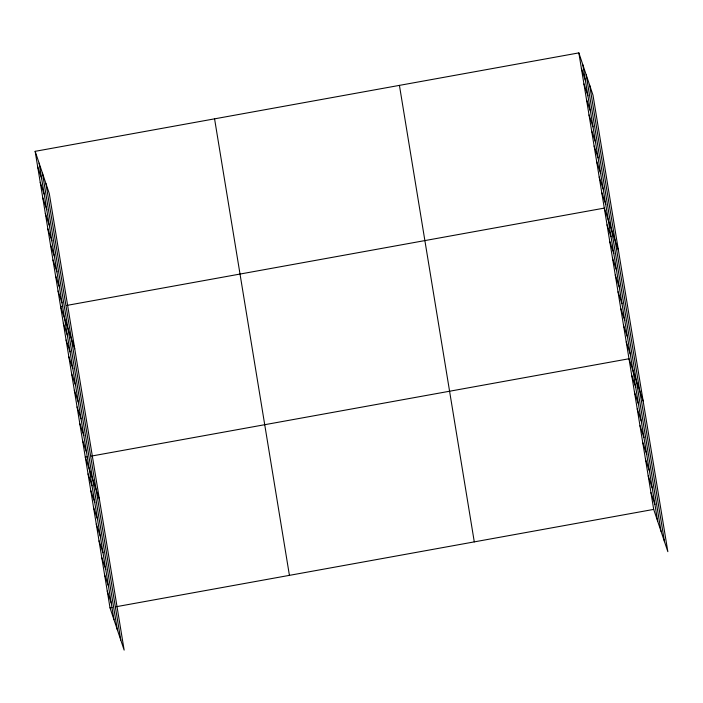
<?xml version="1.0" encoding="UTF-8"?>
<svg xmlns="http://www.w3.org/2000/svg" width="703" height="703" viewBox="0 0 703 703"><rect width="100%" height="100%" fill="white"/><g stroke="black" fill="none" stroke-linecap="round" stroke-linejoin="round"><path stroke-width="1.05" d="M35.15 151.33L49.298 193.606L124.15 650.108L110.011 607.84L35.15 151.33L578.85 52.892L592.989 95.16L667.85 551.67L653.702 509.394L578.85 52.892M62.637 306.174L60.599 306.543L74.746 348.811M66.715 305.436L604.299 208.106L618.447 250.373M87.348 456.818L85.309 457.187L99.448 499.464M91.425 456.08L629 358.75L643.148 401.026M110.011 607.84L112.049 607.471M116.127 606.733L653.702 509.394M581.39 68.411L585.362 80.265M583.938 83.929L587.901 95.784M586.487 99.457L590.45 111.311M589.026 114.976L592.998 126.83M591.575 130.494L595.538 142.349M594.114 146.013L598.086 157.876M596.662 161.541L600.626 173.395M599.211 177.059L603.174 188.914M601.75 192.578L605.722 204.432M607.04 224.837L611.012 236.7M609.791 241.577L613.754 253.431M612.533 258.317L616.496 270.172M615.274 275.058L619.246 286.912M618.025 291.798L621.988 303.652M620.767 308.538L624.739 320.392M623.508 325.269L627.48 337.124M626.259 342.01L630.222 353.864M631.751 375.49L635.714 387.344M634.493 392.23L638.456 404.084M637.234 408.97L641.206 420.825M639.985 425.702L643.948 437.556M642.727 442.442L646.69 454.296M645.468 459.182L649.44 471.036M648.219 475.922L652.182 487.777M650.96 492.662L654.924 504.517M37.698 166.848L41.662 178.703M40.238 182.367L44.21 194.221M42.786 197.894L46.75 209.749M45.335 213.413L49.298 225.268M47.874 228.932L51.846 240.786M50.423 244.459L54.386 256.314M52.962 259.978L56.934 271.833M55.511 275.497L59.474 287.351M58.059 291.016L62.022 302.87M63.349 323.283L67.312 335.138M66.091 340.015L70.054 351.869M68.832 356.755L72.804 368.609M71.583 373.495L75.546 385.349M74.325 390.235L78.297 402.09M77.066 406.975L81.038 418.83M79.817 423.707L83.78 435.57M82.559 440.447L86.531 452.301M88.051 473.927L92.014 485.782M90.792 490.668L94.764 502.522M93.543 507.408L97.506 519.262M96.285 524.139L100.248 536.002M99.026 540.879L102.998 552.734M101.777 557.62L105.74 569.474M104.519 574.36L108.482 586.214M107.26 591.1L111.232 602.954M589.632 85.125L664.493 541.635M586.17 74.782L661.031 531.292M582.813 64.746L657.674 521.257M399.427 85.371L474.288 541.881M214.573 118.842L289.425 575.353M45.932 183.562L120.793 640.073M42.479 173.219L117.331 629.73M39.113 163.184L113.974 619.695"/></g></svg>
